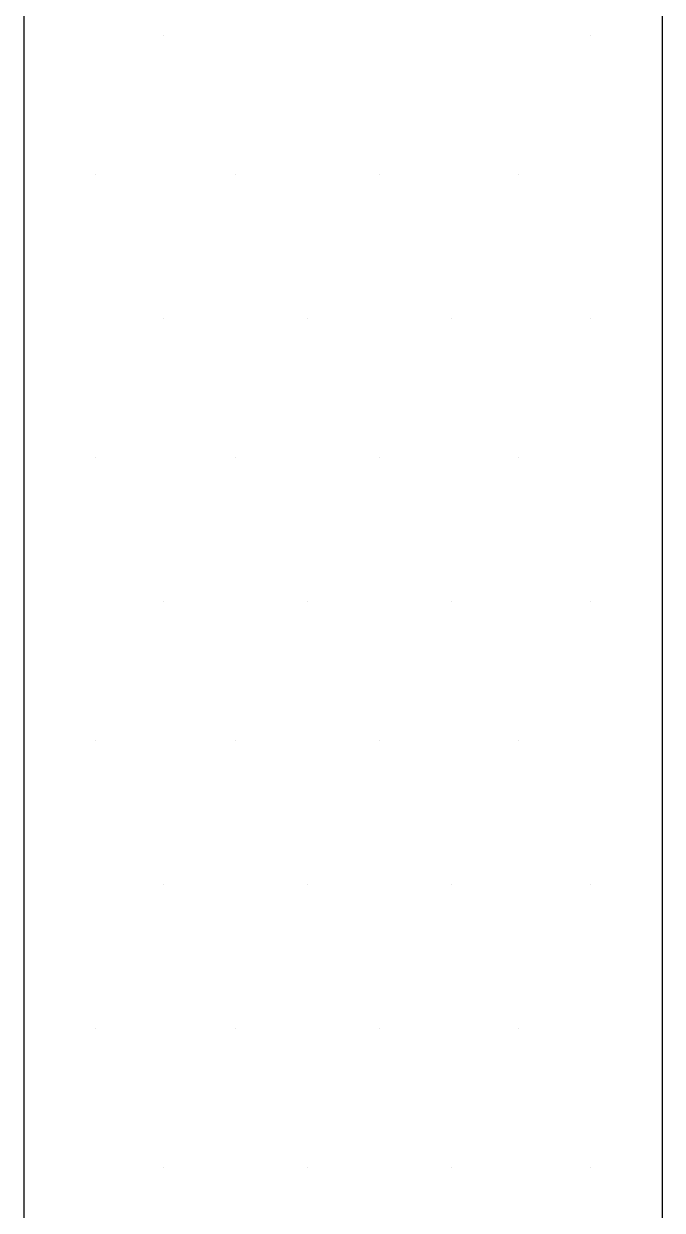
# Model space of a CAD drawing. Extents: x 4719 to 8938, y 1800 to 4482.
# Drawn here: x 6822.1 to 6878.4, y 3306.4 to 3411.1 of the extents above; entities that cross this region are included whole.
import ezdxf

# ---------------------------------------------------------------- set-up
doc = ezdxf.new("R2010")
doc.units = 0
doc.header["$LTSCALE"] = 10
doc.header["$MEASUREMENT"] = 0
doc.layers.add('G02-1-PRDXXXX-E-MRIO-01-P01-01$0$ANNOTATION', color=7, linetype='Continuous')

# ---------------------------------------------------------------- blocks, each defined once
blk = doc.blocks.new('G02-1-PRDXXXX-E-MRIO-01-P01-01$0$DV-54809-ZX-350-001')
at = {"layer": 'G02-1-PRDXXXX-E-MRIO-01-P01-01$0$ANNOTATION', "lineweight": 25}
for points in [[(2159.56, 1922.94), (2103.25, 1922.94), (2103.25, 1402.21), (2159.56, 1402.21)], [(2103.25, 1922.94), (2103.25, 1402.21), (2159.56, 1402.21), (2159.56, 1922.94)]]:
    blk.add_lwpolyline(points, close=True, dxfattribs=at)
for points in [[(2103.25, 1610.08), (2103.25, 1610.08)], [(2115.53, 1610.08), (2115.53, 1610.08)], [(2153.2, 1610.08), (2153.2, 1610.08)], [(2109.6, 1597.8), (2109.6, 1597.8)], [(2121.88, 1597.8), (2121.88, 1597.8)], [(2134.58, 1597.8), (2134.58, 1597.8)], [(2146.85, 1597.8), (2146.85, 1597.8)], [(2159.56, 1597.8), (2159.56, 1597.8)], [(2115.53, 1585.1), (2115.53, 1585.1)], [(2128.23, 1585.1), (2128.23, 1585.1)], [(2140.93, 1585.1), (2140.93, 1585.1)], [(2153.2, 1585.1), (2153.2, 1585.1)], [(2109.6, 1572.82), (2109.6, 1572.82)], [(2121.88, 1572.82), (2121.88, 1572.82)], [(2134.58, 1572.82), (2134.58, 1572.82)], [(2146.85, 1572.82), (2146.85, 1572.82)], [(2159.56, 1572.82), (2159.56, 1572.82)], [(2115.53, 1560.12), (2115.53, 1560.12)], [(2128.23, 1560.12), (2128.23, 1560.12)], [(2140.93, 1560.12), (2140.93, 1560.12)], [(2153.2, 1560.12), (2153.2, 1560.12)], [(2109.6, 1547.84), (2109.6, 1547.84)], [(2121.88, 1547.84), (2121.88, 1547.84)], [(2134.58, 1547.84), (2134.58, 1547.84)], [(2146.85, 1547.84), (2146.85, 1547.84)], [(2159.56, 1547.84), (2159.56, 1547.84)], [(2115.53, 1535.14), (2115.53, 1535.14)], [(2128.23, 1535.14), (2128.23, 1535.14)], [(2140.93, 1535.14), (2140.93, 1535.14)], [(2153.2, 1535.14), (2153.2, 1535.14)], [(2109.6, 1522.44), (2109.6, 1522.44)], [(2121.88, 1522.44), (2121.88, 1522.44)], [(2134.58, 1522.44), (2134.58, 1522.44)], [(2146.85, 1522.44), (2146.85, 1522.44)], [(2159.56, 1522.44), (2159.56, 1522.44)], [(2115.53, 1510.17), (2115.53, 1510.17)], [(2128.23, 1510.17), (2128.23, 1510.17)], [(2140.93, 1510.17), (2140.93, 1510.17)], [(2153.2, 1510.17), (2153.2, 1510.17)]]:
    blk.add_lwpolyline(points, dxfattribs=at)

msp = doc.modelspace()

# ---------------------------------------------------------------- block references
msp.add_blockref('G02-1-PRDXXXX-E-MRIO-01-P01-01$0$DV-54809-ZX-350-001', (4718.87, 1800))

doc.saveas('drawing.dxf')
